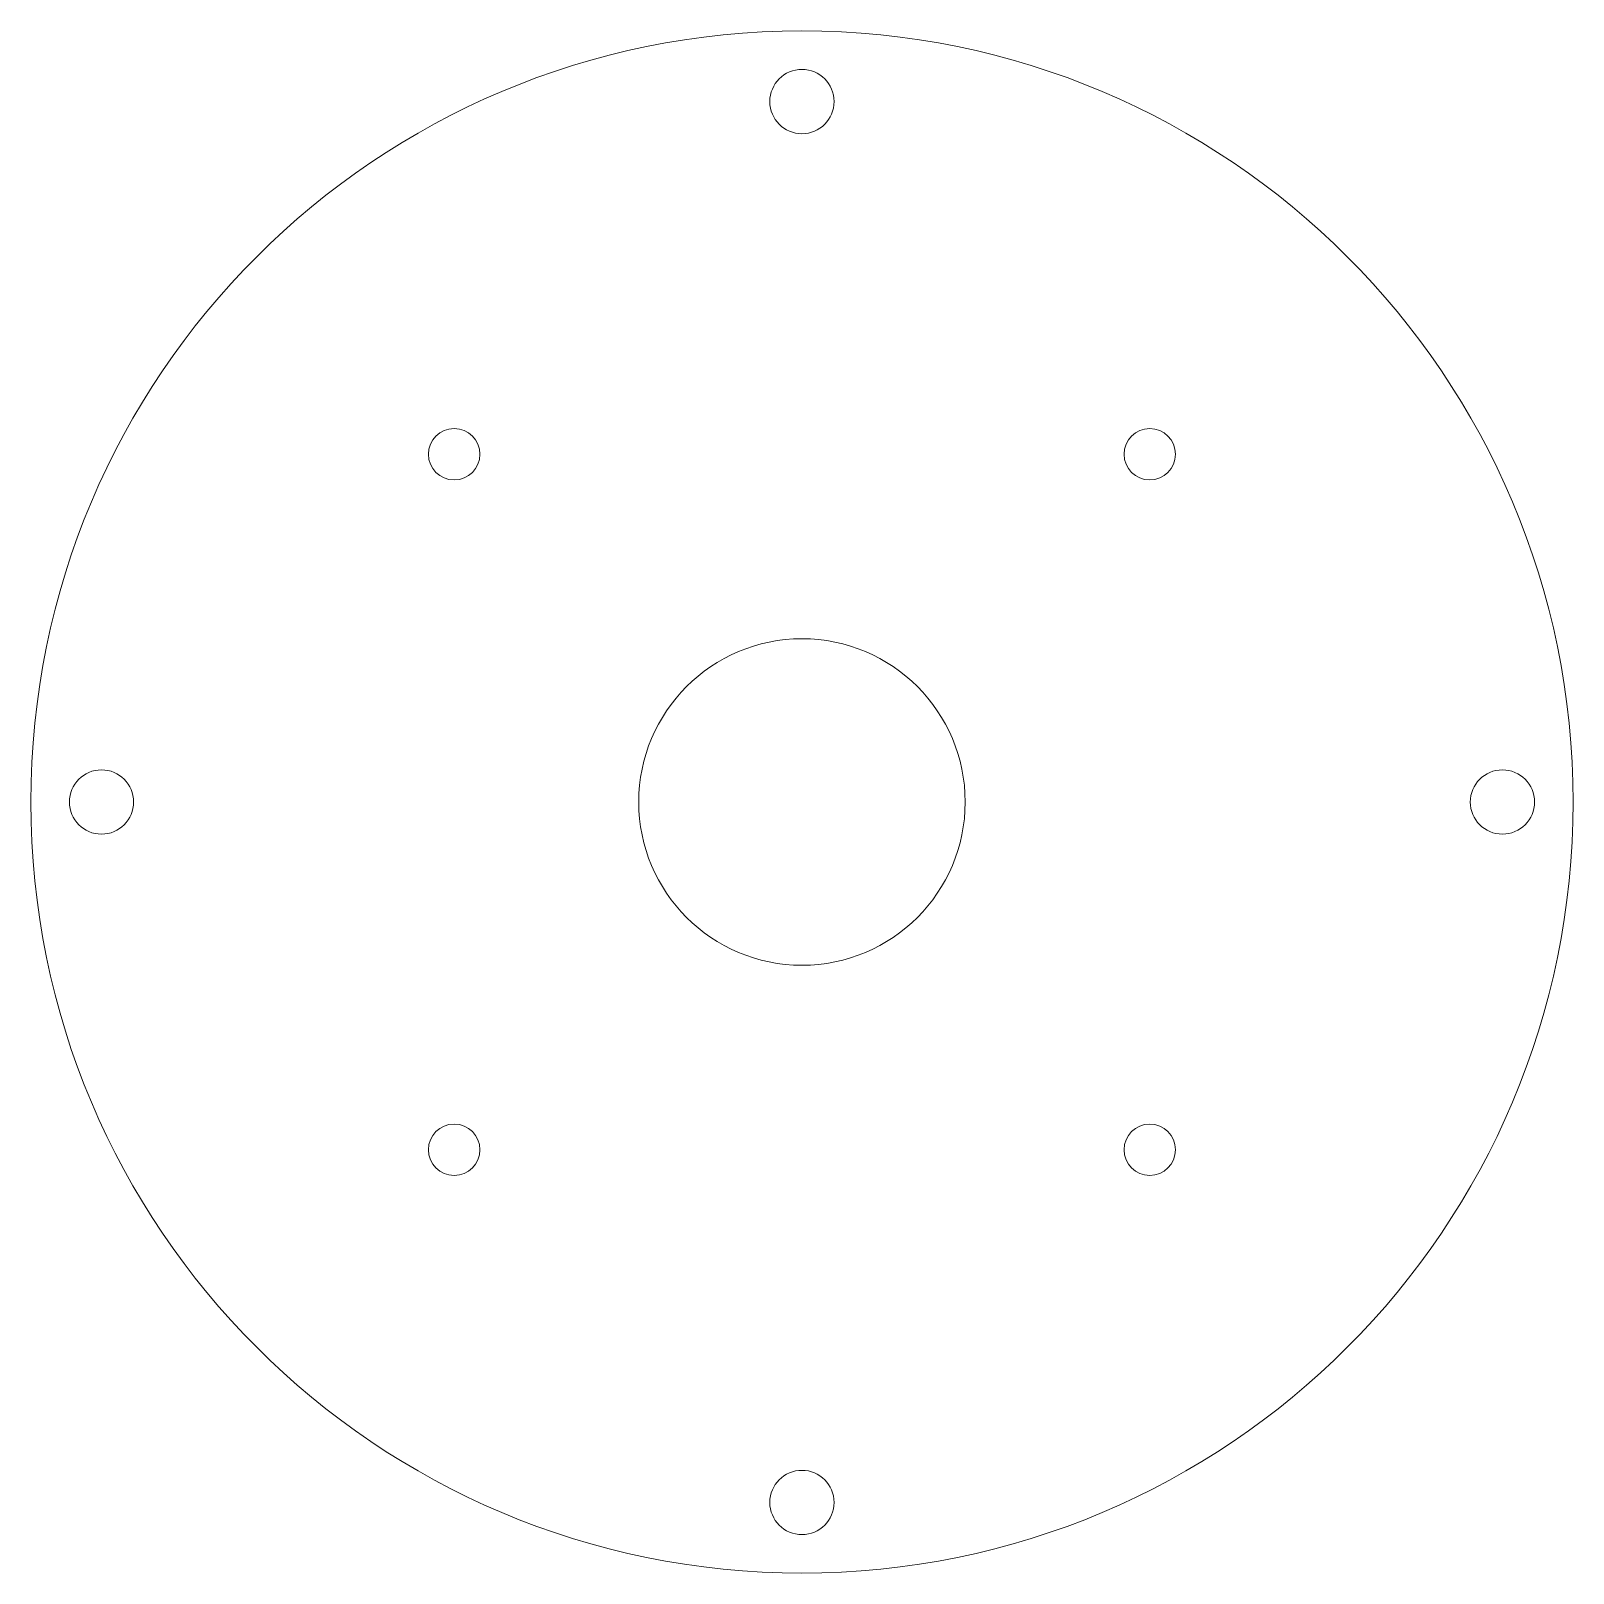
# Model space of a CAD drawing. Extents: x -83 to 37, y -45 to 75.
import ezdxf

# ---------------------------------------------------------------- set-up
doc = ezdxf.new("R2010")
doc.units = 0
doc.layers.add('s001-#def-active-grp', color=7, linetype='CONTINUOUS')

msp = doc.modelspace()

# ---------------------------------------------------------------- linework, layer by layer
at = {"layer": 's001-#def-active-grp', "color": 7, "linetype": 'CONTINUOUS', "lineweight": 15, "true_color": 0x000000}
for centre, radius, start, end in [((-23.36, 14.71), 60, 90, 180), ((-23.36, 14.71), 60, 0, 90), ((-23.36, 69.21), 2.5, 90, 180), ((-23.36, 69.21), 2.5, 0, 90), ((-23.36, 69.21), 2.5, 180, -90), ((-23.36, 69.21), 2.5, -90, 0), ((-50.42, 41.77), 2, 90, 180), ((-50.42, 41.77), 2, 0, 90), ((3.7, 41.77), 2, 90, 180), ((3.7, 41.77), 2, 0, 90), ((-50.42, 41.77), 2, 180, -90), ((-50.42, 41.77), 2, -90, 0), ((3.7, 41.77), 2, 180, -90), ((3.7, 41.77), 2, -90, 0), ((-23.36, 14.71), 12.7, 90, 180), ((-23.36, 14.71), 12.7, 0, 90), ((-77.86, 14.71), 2.5, 90, 180), ((-77.86, 14.71), 2.5, 0, 90), ((31.14, 14.71), 2.5, 90, 180), ((31.14, 14.71), 2.5, 0, 90), ((-23.36, 14.71), 60, 180, -90), ((-77.86, 14.71), 2.5, 180, -90), ((-77.86, 14.71), 2.5, -90, 0), ((-23.36, 14.71), 12.7, -180, -90), ((-23.36, 14.71), 60, -90, 0), ((-23.36, 14.71), 12.7, -90, 0), ((31.14, 14.71), 2.5, 180, -90), ((31.14, 14.71), 2.5, -90, 0), ((-50.42, -12.35), 2, 90, 180), ((-50.42, -12.35), 2, 0, 90), ((3.7, -12.35), 2, 90, 180), ((3.7, -12.35), 2, 0, 90), ((-50.42, -12.35), 2, 180, -90), ((-50.42, -12.35), 2, -90, 0), ((3.7, -12.35), 2, 180, -90), ((3.7, -12.35), 2, -90, 0), ((-23.36, -39.79), 2.5, 90, 180), ((-23.36, -39.79), 2.5, 0, 90), ((-23.36, -39.79), 2.5, 180, -90), ((-23.36, -39.79), 2.5, -90, 0)]:
    msp.add_arc(centre, radius, start, end, dxfattribs=at)

doc.saveas('drawing.dxf')
